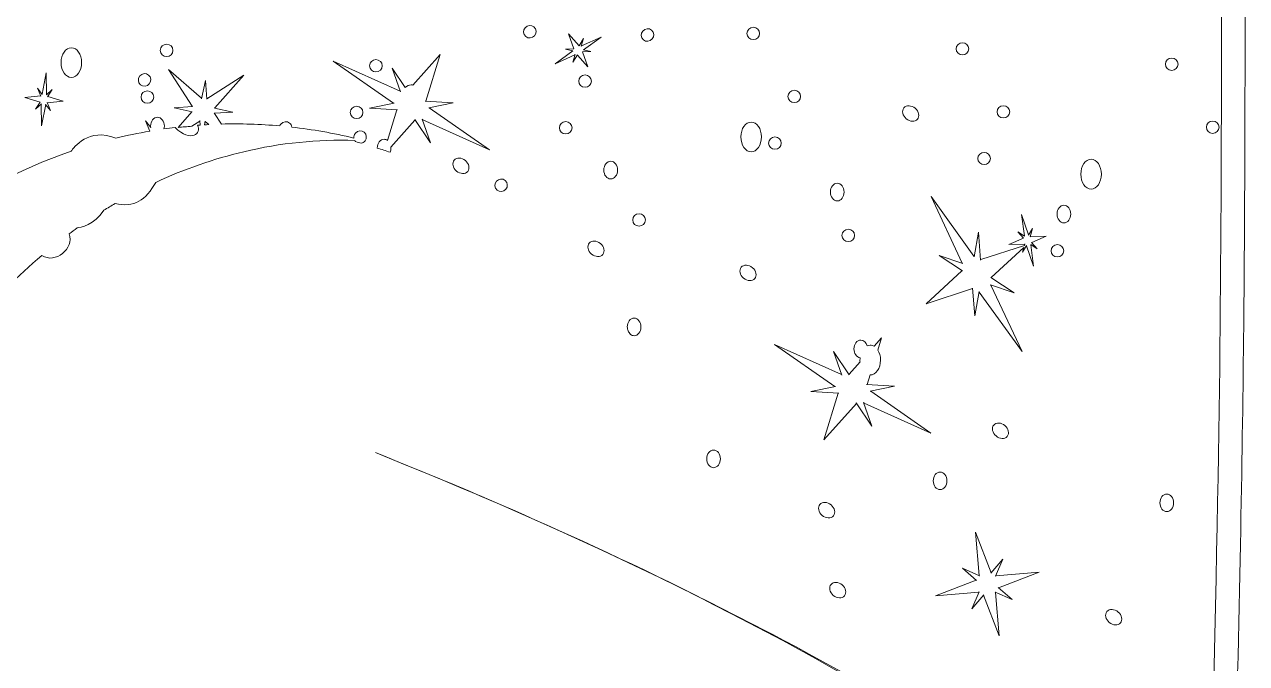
# Model space of a CAD drawing. Header units: millimetres. Extents: x 4 to 54.2, y 0 to 64.9.
# Drawn here: x 24.37 to 54.2, y 30.71 to 46.3 of the extents above; entities that cross this region are included whole.
import ezdxf

# ---------------------------------------------------------------- set-up
doc = ezdxf.new("R2010")
doc.units = ezdxf.units.MM

msp = doc.modelspace()

# ---------------------------------------------------------------- linework, layer by layer
at = {"color": 18, "linetype": 'Continuous', "lineweight": 9, "true_color": 0x000000}
for points in [[(37.762, 45.651), (37.578, 45.696), (37.784, 45.702), (37.781, 45.703), (37.655, 46.07), (37.91, 45.778), (37.91, 45.774), (38.018, 45.95), (37.965, 45.769), (37.968, 45.772), (38.452, 45.99), (38.022, 45.679), (38.017, 45.678), (38.201, 45.634), (37.994, 45.628), (37.998, 45.626), (38.124, 45.259), (37.869, 45.551), (37.869, 45.555), (37.761, 45.379), (37.814, 45.561), (37.811, 45.557), (37.327, 45.339), (37.757, 45.65), (37.762, 45.651)], [(24.772, 44.549), (24.69, 44.739), (24.808, 44.592), (24.807, 44.596), (24.907, 45.117), (24.915, 44.586), (24.912, 44.582), (25.055, 44.707), (24.941, 44.534), (24.944, 44.537), (25.317, 44.428), (24.931, 44.387), (24.928, 44.39), (25.01, 44.201), (24.891, 44.348), (24.893, 44.344), (24.793, 43.822), (24.785, 44.353), (24.788, 44.357), (24.645, 44.233), (24.759, 44.405), (24.756, 44.403), (24.383, 44.511), (24.769, 44.552), (24.772, 44.549)], [(48.769, 40.86), (47.972, 40.124), (47.959, 40.127), (48.527, 39.75), (47.95, 39.945), (47.963, 39.936), (48.721, 38.317), (47.679, 39.769), (47.677, 39.785), (47.566, 39.186), (47.514, 39.866), (47.51, 39.854), (46.383, 39.485), (47.255, 40.29), (47.267, 40.287), (46.699, 40.664), (47.276, 40.468), (47.263, 40.478), (46.505, 42.097), (47.547, 40.644), (47.55, 40.629), (47.661, 41.228), (47.712, 40.548), (47.716, 40.56), (48.782, 40.908), (48.791, 40.942), (48.789, 40.938), (48.401, 40.926), (48.755, 41.084), (48.759, 41.083), (48.622, 41.238), (48.781, 41.134), (48.778, 41.138), (48.712, 41.665), (48.883, 41.162), (48.882, 41.157), (48.979, 41.32), (48.924, 41.12), (48.927, 41.124), (49.314, 41.136), (48.96, 40.978), (48.956, 40.979), (49.093, 40.824), (48.935, 40.928), (48.938, 40.924), (49.003, 40.397), (48.832, 40.9), (48.833, 40.905), (48.736, 40.742), (48.769, 40.86)], [(47.613, 32.738), (47.266, 33.031), (47.681, 32.846), (47.674, 32.853), (47.584, 33.916), (47.966, 32.92), (47.963, 32.911), (48.256, 33.258), (48.071, 32.843), (48.079, 32.85), (49.142, 32.94), (48.146, 32.557), (48.136, 32.561), (48.483, 32.267), (48.068, 32.452), (48.075, 32.445), (48.165, 31.382), (47.783, 32.378), (47.786, 32.388), (47.493, 32.04), (47.678, 32.456), (47.67, 32.449), (46.607, 32.359), (47.603, 32.741), (47.613, 32.738)]]:
    msp.add_lwpolyline(points, close=True, dxfattribs=at)
for points, knots in [([(54.172, 47.928), (54.147, 39.231), (54.164, 37.19), (53.847, 24.97), (53.783, 22.513), (52.481, 19.761), (50.482, 17.011), (47.528, 12.945), (43.056, 8.868), (38.944, 5.735), (35.741, 3.293), (32.755, 1.424), (30.875, 0.571), (30.005, 0.176), (29.348, 0.003), (28.991, 0.05), (28.501, 0.114), (27.594, 0.441), (26.407, 1.008), (23.715, 2.295), (19.533, 4.821), (15.533, 8.164), (9.787, 12.966), (4.436, 19.456), (4.333, 26.362), (4.163, 37.85), (4.151, 44.644), (3.986, 53.78), (3.979, 54.192), (4.154, 54.686), (4.515, 55.226), (5.009, 55.967), (5.855, 56.817), (6.993, 57.696), (11.337, 61.049), (19.966, 64.874), (29.029, 64.832), (37.429, 64.794), (46.36, 61.01), (50.958, 57.684), (52.161, 56.813), (53.071, 55.971), (53.607, 55.235), (54, 54.694), (54.196, 54.199), (54.194, 53.784), (54.184, 51.606), (54.177, 49.762), (54.173, 48.146), (54.201, 48.075), (54.2, 47.997), (54.172, 47.928)], [0, 0, 0, 0, 1, 1, 1, 2, 2, 2, 3, 3, 3, 4, 4, 4, 5, 5, 5, 6, 6, 6, 7, 7, 7, 8, 8, 8, 9, 9, 9, 10, 10, 10, 11, 11, 11, 12, 12, 12, 13, 13, 13, 14, 14, 14, 15, 15, 15, 16, 16, 16, 17, 17, 17, 17]), ([(53.375, 29.099), (53.585, 37.82), (53.575, 40.326), (53.597, 47.961), (52.67, 49.071), (44.08, 58.85), (29.09, 58.846), (13.964, 58.842), (5.441, 48.495), (4.658, 47.503), (4.715, 43.135), (4.751, 38.942), (4.809, 33.94), (4.812, 33.941), (4.815, 33.941), (4.819, 33.941), (4.911, 33.941), (4.986, 33.845), (4.986, 33.726), (4.986, 33.608), (4.911, 33.512), (4.819, 33.512), (4.819, 33.512), (4.814, 33.512), (4.814, 33.512), (4.825, 32.589), (4.837, 31.639), (4.849, 30.655), (4.892, 30.767), (4.975, 30.843), (5.069, 30.843), (5.208, 30.843), (5.32, 30.68), (5.32, 30.48), (5.32, 30.28), (5.208, 30.117), (5.069, 30.117), (4.978, 30.117), (4.898, 30.188), (4.854, 30.293), (4.871, 29.045), (4.889, 27.741), (4.909, 26.37), (5.009, 19.619), (10.284, 13.3), (15.902, 8.605), (16.27, 8.298), (16.639, 7.997), (17.009, 7.704), (16.986, 7.759), (16.973, 7.823), (16.973, 7.892), (16.973, 8.092), (17.085, 8.255), (17.224, 8.255), (17.362, 8.255), (17.475, 8.092), (17.475, 7.892), (17.475, 7.695), (17.366, 7.535), (17.231, 7.529), (20.762, 4.757), (24.29, 2.658), (26.656, 1.527), (27.764, 0.997), (28.608, 0.681), (29.066, 0.621), (29.365, 0.581), (29.906, 0.763), (30.637, 1.095), (32.265, 1.834), (34.73, 3.346), (37.445, 5.333), (37.436, 5.352), (37.431, 5.373), (37.431, 5.395), (37.431, 5.478), (37.5, 5.545), (37.586, 5.545), (37.624, 5.545), (37.658, 5.532), (37.685, 5.51), (37.986, 5.732), (38.29, 5.96), (38.596, 6.192), (39.471, 6.86), (40.364, 7.57), (41.254, 8.314), (41.233, 8.34), (41.22, 8.373), (41.22, 8.408), (41.22, 8.491), (41.289, 8.558), (41.374, 8.558), (41.419, 8.558), (41.459, 8.54), (41.487, 8.51), (44.655, 11.18), (47.777, 14.267), (50.016, 17.349), (51.936, 19.991), (53.21, 22.625), (53.271, 24.985), (53.31, 26.494), (53.345, 27.847), (53.374, 29.078), (53.374, 29.078), (52.448, 28.722), (52.448, 28.722), (52.448, 28.722), (52.439, 28.725), (52.439, 28.725), (52.439, 28.725), (52.786, 28.432), (52.786, 28.432), (52.786, 28.432), (52.371, 28.617), (52.371, 28.617), (52.371, 28.617), (52.378, 28.61), (52.378, 28.61), (52.378, 28.61), (52.468, 27.547), (52.468, 27.547), (52.468, 27.547), (52.085, 28.543), (52.085, 28.543), (52.085, 28.543), (52.089, 28.552), (52.089, 28.552), (52.089, 28.552), (51.795, 28.205), (51.795, 28.205), (51.795, 28.205), (51.98, 28.62), (51.98, 28.62), (51.98, 28.62), (51.973, 28.613), (51.973, 28.613), (51.973, 28.613), (50.91, 28.523), (50.91, 28.523), (50.91, 28.523), (51.906, 28.906), (51.906, 28.906), (51.906, 28.906), (51.916, 28.902), (51.916, 28.902), (51.916, 28.902), (51.568, 29.196), (51.568, 29.196), (51.568, 29.196), (51.984, 29.011), (51.984, 29.011), (51.984, 29.011), (51.977, 29.018), (51.977, 29.018), (51.977, 29.018), (51.887, 30.081), (51.887, 30.081), (51.887, 30.081), (52.269, 29.085), (52.269, 29.085), (52.269, 29.085), (52.266, 29.075), (52.266, 29.075), (52.266, 29.075), (52.559, 29.423), (52.559, 29.423), (52.559, 29.423), (52.374, 29.007), (52.374, 29.007), (52.374, 29.007), (52.381, 29.015), (52.381, 29.015), (52.381, 29.015), (53.375, 29.099), (53.375, 29.099)], [0, 0, 0, 0, 1, 1, 1, 2, 2, 2, 3, 3, 3, 4, 4, 4, 5, 5, 5, 6, 6, 6, 7, 7, 7, 8, 8, 8, 9, 9, 9, 10, 10, 10, 11, 11, 11, 12, 12, 12, 13, 13, 13, 14, 14, 14, 15, 15, 15, 16, 16, 16, 17, 17, 17, 18, 18, 18, 19, 19, 19, 20, 20, 20, 21, 21, 21, 22, 22, 22, 23, 23, 23, 24, 24, 24, 25, 25, 25, 26, 26, 26, 27, 27, 27, 28, 28, 28, 29, 29, 29, 30, 30, 30, 31, 31, 31, 32, 32, 32, 33, 33, 33, 34, 34, 34, 35, 35, 35, 36, 36, 36, 37, 37, 37, 38, 38, 38, 39, 39, 39, 40, 40, 40, 41, 41, 41, 42, 42, 42, 43, 43, 43, 44, 44, 44, 45, 45, 45, 46, 46, 46, 47, 47, 47, 48, 48, 48, 49, 49, 49, 50, 50, 50, 51, 51, 51, 52, 52, 52, 53, 53, 53, 54, 54, 54, 55, 55, 55, 56, 56, 56, 57, 57, 57, 58, 58, 58, 59, 59, 59, 59]), ([(36.594, 46.216), (36.649, 46.281), (36.744, 46.291), (36.808, 46.238), (36.871, 46.184), (36.878, 46.088), (36.823, 46.023), (36.768, 45.958), (36.672, 45.948), (36.609, 46.001), (36.546, 46.055), (36.539, 46.151), (36.594, 46.216)], [0, 0, 0, 0, 1, 1, 1, 2, 2, 2, 3, 3, 3, 4, 4, 4, 4]), ([(39.467, 46.136), (39.522, 46.201), (39.618, 46.211), (39.681, 46.158), (39.744, 46.104), (39.751, 46.008), (39.696, 45.943), (39.642, 45.878), (39.546, 45.868), (39.482, 45.921), (39.419, 45.975), (39.412, 46.071), (39.467, 46.136)], [0, 0, 0, 0, 1, 1, 1, 2, 2, 2, 3, 3, 3, 4, 4, 4, 4]), ([(42.163, 46.227), (42.248, 46.227), (42.317, 46.16), (42.317, 46.077), (42.317, 45.994), (42.248, 45.927), (42.163, 45.927), (42.078, 45.927), (42.008, 45.994), (42.008, 46.077), (42.008, 46.16), (42.078, 46.227), (42.163, 46.227)], [0, 0, 0, 0, 1, 1, 1, 2, 2, 2, 3, 3, 3, 4, 4, 4, 4]), ([(25.52, 45.729), (25.658, 45.729), (25.771, 45.567), (25.771, 45.367), (25.771, 45.166), (25.658, 45.004), (25.52, 45.004), (25.381, 45.004), (25.269, 45.166), (25.269, 45.367), (25.269, 45.567), (25.381, 45.729), (25.52, 45.729)], [0, 0, 0, 0, 1, 1, 1, 2, 2, 2, 3, 3, 3, 4, 4, 4, 4]), ([(27.846, 45.815), (27.931, 45.815), (28, 45.748), (28, 45.665), (28, 45.582), (27.931, 45.515), (27.846, 45.515), (27.76, 45.515), (27.691, 45.582), (27.691, 45.665), (27.691, 45.748), (27.76, 45.815), (27.846, 45.815)], [0, 0, 0, 0, 1, 1, 1, 2, 2, 2, 3, 3, 3, 4, 4, 4, 4]), ([(47.268, 45.852), (47.354, 45.852), (47.423, 45.785), (47.423, 45.702), (47.423, 45.619), (47.354, 45.552), (47.268, 45.552), (47.183, 45.552), (47.114, 45.619), (47.114, 45.702), (47.114, 45.785), (47.183, 45.852), (47.268, 45.852)], [0, 0, 0, 0, 1, 1, 1, 2, 2, 2, 3, 3, 3, 4, 4, 4, 4]), ([(32.985, 43.283), (32.986, 43.401), (33.061, 43.495), (33.152, 43.495), (33.182, 43.495), (33.211, 43.485), (33.235, 43.467), (33.235, 43.467), (33.466, 44.212), (33.466, 44.212), (33.466, 44.212), (33.478, 44.216), (33.478, 44.216), (33.478, 44.216), (32.798, 44.257), (32.798, 44.257), (32.798, 44.257), (33.395, 44.377), (33.395, 44.377), (33.395, 44.377), (33.379, 44.379), (33.379, 44.379), (33.379, 44.379), (31.912, 45.4), (31.912, 45.4), (31.912, 45.4), (33.541, 44.666), (33.541, 44.666), (33.541, 44.666), (33.551, 44.653), (33.551, 44.653), (33.551, 44.653), (33.347, 45.227), (33.347, 45.227), (33.347, 45.227), (33.67, 44.755), (33.67, 44.755), (33.711, 44.798), (33.761, 44.822), (33.815, 44.822), (33.829, 44.822), (33.842, 44.821), (33.855, 44.818), (33.855, 44.818), (34.52, 45.561), (34.52, 45.561), (34.52, 45.561), (34.169, 44.428), (34.169, 44.428), (34.169, 44.428), (34.157, 44.424), (34.157, 44.424), (34.157, 44.424), (34.838, 44.383), (34.838, 44.383), (34.838, 44.383), (34.241, 44.263), (34.241, 44.263), (34.241, 44.263), (34.256, 44.261), (34.256, 44.261), (34.256, 44.261), (35.724, 43.24), (35.724, 43.24), (35.724, 43.24), (34.094, 43.974), (34.094, 43.974), (34.094, 43.974), (34.084, 43.987), (34.084, 43.987), (34.084, 43.987), (34.288, 43.413), (34.288, 43.413), (34.288, 43.413), (33.903, 43.975), (33.903, 43.975), (33.903, 43.975), (33.906, 43.963), (33.906, 43.963), (33.906, 43.963), (33.318, 43.307), (33.318, 43.307), (33.319, 43.298), (33.319, 43.29), (33.319, 43.281), (33.319, 43.244), (33.312, 43.209), (33.299, 43.178), (33.195, 43.215), (33.09, 43.25), (32.985, 43.283)], [0, 0, 0, 0, 1, 1, 1, 2, 2, 2, 3, 3, 3, 4, 4, 4, 5, 5, 5, 6, 6, 6, 7, 7, 7, 8, 8, 8, 9, 9, 9, 10, 10, 10, 11, 11, 11, 12, 12, 12, 13, 13, 13, 14, 14, 14, 15, 15, 15, 16, 16, 16, 17, 17, 17, 18, 18, 18, 19, 19, 19, 20, 20, 20, 21, 21, 21, 22, 22, 22, 23, 23, 23, 24, 24, 24, 25, 25, 25, 26, 26, 26, 27, 27, 27, 28, 28, 28, 29, 29, 29, 30, 30, 30, 30]), ([(32.951, 45.44), (33.037, 45.44), (33.106, 45.373), (33.106, 45.29), (33.106, 45.207), (33.037, 45.14), (32.951, 45.14), (32.866, 45.14), (32.797, 45.207), (32.797, 45.29), (32.797, 45.373), (32.866, 45.44), (32.951, 45.44)], [0, 0, 0, 0, 1, 1, 1, 2, 2, 2, 3, 3, 3, 4, 4, 4, 4]), ([(52.374, 45.477), (52.459, 45.477), (52.529, 45.41), (52.529, 45.327), (52.529, 45.244), (52.459, 45.177), (52.374, 45.177), (52.289, 45.177), (52.22, 45.244), (52.22, 45.327), (52.22, 45.41), (52.289, 45.477), (52.374, 45.477)], [0, 0, 0, 0, 1, 1, 1, 2, 2, 2, 3, 3, 3, 4, 4, 4, 4]), ([(17.221, 31.419), (14.736, 32.622), (12.49, 33.864), (10.65, 35.092), (6.186, 38.068), (6.12, 39.771), (6.196, 40.418), (6.325, 41.512), (7.577, 41.728), (7.828, 41.79), (7.971, 41.825), (9.614, 41.738), (9.876, 41.621), (8.768, 41.493), (7.547, 41.481), (7.168, 40.481), (6.518, 38.771), (10.628, 35.505), (17.226, 32.12), (17.229, 32.213), (17.234, 32.307), (17.24, 32.4), (17.161, 32.525), (17.212, 32.648), (17.262, 32.706), (17.472, 35.152), (18.436, 36.985), (18.614, 37.324), (18.53, 37.62), (18.726, 38.105), (19.171, 38.275), (20.679, 40.598), (22.932, 42.321), (25.513, 43.205), (25.571, 43.283), (25.95, 43.798), (26.602, 43.522), (26.875, 43.589), (27.152, 43.646), (27.431, 43.694), (27.431, 43.694), (27.329, 43.947), (27.329, 43.947), (27.329, 43.947), (27.456, 43.784), (27.456, 43.784), (27.455, 43.795), (27.454, 43.806), (27.454, 43.817), (27.454, 43.936), (27.529, 44.032), (27.622, 44.032), (27.714, 44.032), (27.789, 43.936), (27.789, 43.817), (27.789, 43.793), (27.786, 43.77), (27.78, 43.749), (27.87, 43.762), (27.961, 43.774), (28.051, 43.784), (28.438, 43.4), (28.717, 43.648), (28.599, 43.837), (28.599, 43.837), (28.667, 43.842), (28.667, 43.842), (28.667, 43.842), (28.659, 43.95), (28.659, 43.95), (28.659, 43.95), (28.656, 43.941), (28.656, 43.941), (28.656, 43.941), (28.458, 43.813), (28.458, 43.813), (28.346, 43.805), (28.236, 43.795), (28.125, 43.784), (28.125, 43.784), (28.46, 44.168), (28.46, 44.168), (28.46, 44.168), (28.47, 44.169), (28.47, 44.169), (28.47, 44.169), (28.026, 44.266), (28.026, 44.266), (28.026, 44.266), (28.48, 44.297), (28.48, 44.297), (28.48, 44.297), (28.47, 44.3), (28.47, 44.3), (28.47, 44.3), (27.894, 45.198), (27.894, 45.198), (27.894, 45.198), (28.697, 44.496), (28.697, 44.496), (28.697, 44.496), (28.699, 44.486), (28.699, 44.486), (28.699, 44.486), (28.796, 44.93), (28.796, 44.93), (28.796, 44.93), (28.826, 44.476), (28.826, 44.476), (28.826, 44.476), (28.829, 44.486), (28.829, 44.486), (28.829, 44.486), (29.727, 45.062), (29.727, 45.062), (29.727, 45.062), (29.025, 44.259), (29.025, 44.259), (29.025, 44.259), (29.015, 44.257), (29.015, 44.257), (29.015, 44.257), (29.46, 44.16), (29.46, 44.16), (29.46, 44.16), (29.006, 44.13), (29.006, 44.13), (29.006, 44.13), (29.016, 44.127), (29.016, 44.127), (29.016, 44.127), (29.182, 43.867), (29.182, 43.867), (29.654, 43.88), (30.129, 43.865), (30.606, 43.823), (30.612, 43.839), (30.621, 43.854), (30.633, 43.868), (30.687, 43.933), (30.783, 43.943), (30.847, 43.89), (30.877, 43.864), (30.894, 43.83), (30.898, 43.793), (31.403, 43.736), (31.91, 43.647), (32.416, 43.525), (32.411, 43.566), (32.423, 43.609), (32.452, 43.644), (32.507, 43.709), (32.603, 43.719), (32.667, 43.666), (32.728, 43.614), (32.736, 43.522), (32.687, 43.457), (32.687, 43.457), (32.697, 43.454), (32.697, 43.454), (32.697, 43.454), (32.685, 43.455), (32.685, 43.455), (32.685, 43.455), (32.682, 43.451), (32.682, 43.451), (32.659, 43.424), (32.63, 43.407), (32.599, 43.399), (32.552, 43.412), (32.505, 43.425), (32.458, 43.438), (32.45, 43.447), (32.442, 43.456), (32.436, 43.467), (31.53, 43.499), (30.621, 43.404), (29.73, 43.193), (28.996, 43.02), (28.275, 42.768), (27.578, 42.445), (27.345, 42.009), (27.048, 41.827), (26.585, 41.927), (26.494, 41.873), (26.403, 41.819), (26.312, 41.763), (26.094, 41.407), (25.724, 41.344), (25.665, 41.334), (25.598, 41.286), (25.53, 41.237), (25.463, 41.188), (25.604, 40.833), (25.12, 40.445), (24.799, 40.663), (24.214, 40.168), (23.667, 39.615), (23.169, 39.011), (23.136, 39.106), (23.051, 39.011), (22.986, 38.927), (22.908, 38.826), (22.967, 38.432), (22.697, 38.404), (22.502, 38.137), (22.315, 37.86), (22.139, 37.576), (22.409, 37.294), (22.244, 36.626), (21.561, 36.544), (21.228, 35.883), (20.947, 35.184), (20.724, 34.453), (20.99, 33.868), (20.624, 33.979), (20.593, 33.993), (20.424, 33.358), (20.306, 32.722), (20.234, 32.09), (20.073, 31.737), (19.98, 31.268), (19.956, 30.781), (22.319, 29.669), (24.918, 28.566), (27.672, 27.52), (39.937, 22.863), (50.663, 21.109), (51.611, 23.605), (52.512, 25.975), (44.274, 31.331), (32.941, 35.852), (35.075, 35.002), (38.303, 33.643), (41.716, 31.889), (42.107, 31.687), (50.045, 27.765), (51.544, 24.826), (52.315, 23.313), (51.361, 21.961), (46.152, 22.428), (39.499, 23.024), (28.733, 26.262), (19.964, 30.149), (19.998, 29.685), (20.097, 29.241), (20.26, 28.905), (20.354, 28.189), (20.506, 27.49), (20.712, 26.816), (20.779, 26.878), (21.359, 25.529), (21.252, 25.368), (21.522, 24.762), (21.837, 24.184), (22.194, 23.64), (22.32, 23.636), (22.584, 23.312), (22.602, 23.058), (22.899, 22.661), (23.22, 22.286), (23.562, 21.936), (23.313, 21.81), (23.786, 21.36), (23.961, 21.548), (24.052, 21.465), (24.143, 21.384), (24.236, 21.304), (24.313, 21.287), (24.402, 21.213), (24.477, 21.103), (25.051, 20.639), (25.672, 20.239), (26.333, 19.914), (25.72, 20.077), (25.13, 20.283), (24.566, 20.528), (24.435, 20.401), (24.249, 20.655), (24.231, 20.68), (23.052, 21.234), (21.992, 21.963), (21.074, 22.824), (21.24, 23.186), (21.069, 23.368), (20.786, 23.103), (20.648, 23.241), (20.515, 23.381), (20.385, 23.525), (20.194, 23.639), (20.124, 23.805), (20.111, 23.837), (19.887, 24.101), (19.674, 24.375), (19.474, 24.656), (19.197, 24.759), (19.135, 25.12), (19.126, 25.172), (18.604, 25.991), (18.18, 26.871), (17.865, 27.792), (17.796, 27.994), (17.847, 27.814), (17.705, 28.295), (17.673, 28.404), (17.643, 28.514), (17.614, 28.623), (17.614, 28.623), (16.968, 29.446), (16.968, 29.446), (16.968, 29.446), (16.968, 29.457), (16.968, 29.457), (16.968, 29.457), (16.79, 29.038), (16.79, 29.038), (16.79, 29.038), (16.844, 29.49), (16.844, 29.49), (16.844, 29.49), (16.839, 29.481), (16.839, 29.481), (16.839, 29.481), (15.85, 29.081), (15.85, 29.081), (15.85, 29.081), (16.689, 29.74), (16.689, 29.74), (16.689, 29.74), (16.699, 29.74), (16.699, 29.74), (16.699, 29.74), (16.281, 29.918), (16.281, 29.918), (16.281, 29.918), (16.732, 29.863), (16.732, 29.863), (16.732, 29.863), (16.723, 29.868), (16.723, 29.868), (16.723, 29.868), (16.324, 30.858), (16.324, 30.858), (16.324, 30.858), (16.983, 30.019), (16.983, 30.019), (16.983, 30.019), (16.983, 30.008), (16.983, 30.008), (16.983, 30.008), (17.16, 30.427), (17.16, 30.427), (17.16, 30.427), (17.106, 29.976), (17.106, 29.976), (17.106, 29.976), (17.111, 29.984), (17.111, 29.984), (17.111, 29.984), (17.327, 30.072), (17.327, 30.072), (17.266, 30.516), (17.231, 30.966), (17.221, 31.419)], [0, 0, 0, 0, 1, 1, 1, 2, 2, 2, 3, 3, 3, 4, 4, 4, 5, 5, 5, 6, 6, 6, 7, 7, 7, 8, 8, 8, 9, 9, 9, 10, 10, 10, 11, 11, 11, 12, 12, 12, 13, 13, 13, 14, 14, 14, 15, 15, 15, 16, 16, 16, 17, 17, 17, 18, 18, 18, 19, 19, 19, 20, 20, 20, 21, 21, 21, 22, 22, 22, 23, 23, 23, 24, 24, 24, 25, 25, 25, 26, 26, 26, 27, 27, 27, 28, 28, 28, 29, 29, 29, 30, 30, 30, 31, 31, 31, 32, 32, 32, 33, 33, 33, 34, 34, 34, 35, 35, 35, 36, 36, 36, 37, 37, 37, 38, 38, 38, 39, 39, 39, 40, 40, 40, 41, 41, 41, 42, 42, 42, 43, 43, 43, 44, 44, 44, 45, 45, 45, 46, 46, 46, 47, 47, 47, 48, 48, 48, 49, 49, 49, 50, 50, 50, 51, 51, 51, 52, 52, 52, 53, 53, 53, 54, 54, 54, 55, 55, 55, 56, 56, 56, 57, 57, 57, 58, 58, 58, 59, 59, 59, 60, 60, 60, 61, 61, 61, 62, 62, 62, 63, 63, 63, 64, 64, 64, 65, 65, 65, 66, 66, 66, 67, 67, 67, 68, 68, 68, 69, 69, 69, 70, 70, 70, 71, 71, 71, 72, 72, 72, 73, 73, 73, 74, 74, 74, 75, 75, 75, 76, 76, 76, 77, 77, 77, 78, 78, 78, 79, 79, 79, 80, 80, 80, 81, 81, 81, 82, 82, 82, 83, 83, 83, 84, 84, 84, 85, 85, 85, 86, 86, 86, 87, 87, 87, 88, 88, 88, 89, 89, 89, 90, 90, 90, 91, 91, 91, 92, 92, 92, 93, 93, 93, 94, 94, 94, 95, 95, 95, 96, 96, 96, 97, 97, 97, 98, 98, 98, 99, 99, 99, 100, 100, 100, 101, 101, 101, 102, 102, 102, 103, 103, 103, 104, 104, 104, 105, 105, 105, 106, 106, 106, 107, 107, 107, 108, 108, 108, 109, 109, 109, 110, 110, 110, 111, 111, 111, 112, 112, 112, 113, 113, 113, 114, 114, 114, 115, 115, 115, 116, 116, 116, 117, 117, 117, 118, 118, 118, 119, 119, 119, 120, 120, 120, 121, 121, 121, 121]), ([(27.192, 45.041), (27.247, 45.107), (27.343, 45.116), (27.406, 45.063), (27.47, 45.01), (27.476, 44.914), (27.422, 44.848), (27.367, 44.783), (27.271, 44.773), (27.207, 44.827), (27.144, 44.88), (27.137, 44.976), (27.192, 45.041)], [0, 0, 0, 0, 1, 1, 1, 2, 2, 2, 3, 3, 3, 4, 4, 4, 4]), ([(38.057, 45.065), (38.142, 45.065), (38.212, 44.998), (38.212, 44.915), (38.212, 44.832), (38.142, 44.765), (38.057, 44.765), (37.972, 44.765), (37.903, 44.832), (37.903, 44.915), (37.903, 44.998), (37.972, 45.065), (38.057, 45.065)], [0, 0, 0, 0, 1, 1, 1, 2, 2, 2, 3, 3, 3, 4, 4, 4, 4]), ([(27.374, 44.677), (27.459, 44.677), (27.529, 44.61), (27.529, 44.527), (27.529, 44.444), (27.459, 44.377), (27.374, 44.377), (27.289, 44.377), (27.22, 44.444), (27.22, 44.527), (27.22, 44.61), (27.289, 44.677), (27.374, 44.677)], [0, 0, 0, 0, 1, 1, 1, 2, 2, 2, 3, 3, 3, 4, 4, 4, 4]), ([(43.163, 44.69), (43.248, 44.69), (43.317, 44.623), (43.317, 44.54), (43.317, 44.457), (43.248, 44.39), (43.163, 44.39), (43.078, 44.39), (43.008, 44.457), (43.008, 44.54), (43.008, 44.623), (43.078, 44.69), (43.163, 44.69)], [0, 0, 0, 0, 1, 1, 1, 2, 2, 2, 3, 3, 3, 4, 4, 4, 4]), ([(32.48, 44.302), (32.565, 44.302), (32.634, 44.235), (32.634, 44.152), (32.634, 44.069), (32.565, 44.002), (32.48, 44.002), (32.395, 44.002), (32.325, 44.069), (32.325, 44.152), (32.325, 44.235), (32.395, 44.302), (32.48, 44.302)], [0, 0, 0, 0, 1, 1, 1, 2, 2, 2, 3, 3, 3, 4, 4, 4, 4]), ([(45.84, 44.261), (45.9, 44.331), (46.022, 44.327), (46.112, 44.251), (46.203, 44.174), (46.228, 44.055), (46.169, 43.985), (46.109, 43.914), (45.988, 43.918), (45.897, 43.995), (45.806, 44.071), (45.781, 44.19), (45.84, 44.261)], [0, 0, 0, 0, 1, 1, 1, 2, 2, 2, 3, 3, 3, 4, 4, 4, 4]), ([(48.268, 44.315), (48.354, 44.315), (48.423, 44.248), (48.423, 44.165), (48.423, 44.082), (48.354, 44.015), (48.268, 44.015), (48.183, 44.015), (48.114, 44.082), (48.114, 44.165), (48.114, 44.248), (48.183, 44.315), (48.268, 44.315)], [0, 0, 0, 0, 1, 1, 1, 2, 2, 2, 3, 3, 3, 4, 4, 4, 4]), ([(28.767, 43.849), (28.803, 43.851), (28.839, 43.853), (28.875, 43.855), (28.875, 43.855), (28.788, 43.931), (28.788, 43.931), (28.788, 43.931), (28.787, 43.941), (28.787, 43.941), (28.787, 43.941), (28.767, 43.849), (28.767, 43.849)], [0, 0, 0, 0, 1, 1, 1, 2, 2, 2, 3, 3, 3, 4, 4, 4, 4]), ([(37.586, 43.927), (37.671, 43.927), (37.74, 43.86), (37.74, 43.777), (37.74, 43.694), (37.671, 43.627), (37.586, 43.627), (37.5, 43.627), (37.431, 43.694), (37.431, 43.777), (37.431, 43.86), (37.5, 43.927), (37.586, 43.927)], [0, 0, 0, 0, 1, 1, 1, 2, 2, 2, 3, 3, 3, 4, 4, 4, 4]), ([(42.111, 43.915), (42.25, 43.915), (42.362, 43.753), (42.362, 43.552), (42.362, 43.352), (42.25, 43.189), (42.111, 43.189), (41.973, 43.189), (41.86, 43.352), (41.86, 43.552), (41.86, 43.753), (41.973, 43.915), (42.111, 43.915)], [0, 0, 0, 0, 1, 1, 1, 2, 2, 2, 3, 3, 3, 4, 4, 4, 4]), ([(53.374, 43.94), (53.459, 43.94), (53.529, 43.873), (53.529, 43.79), (53.529, 43.707), (53.459, 43.64), (53.374, 43.64), (53.289, 43.64), (53.22, 43.707), (53.22, 43.79), (53.22, 43.873), (53.289, 43.94), (53.374, 43.94)], [0, 0, 0, 0, 1, 1, 1, 2, 2, 2, 3, 3, 3, 4, 4, 4, 4]), ([(42.691, 43.552), (42.777, 43.552), (42.846, 43.485), (42.846, 43.402), (42.846, 43.319), (42.777, 43.252), (42.691, 43.252), (42.606, 43.252), (42.537, 43.319), (42.537, 43.402), (42.537, 43.485), (42.606, 43.552), (42.691, 43.552)], [0, 0, 0, 0, 1, 1, 1, 2, 2, 2, 3, 3, 3, 4, 4, 4, 4]), ([(34.864, 42.988), (34.923, 43.059), (35.045, 43.054), (35.136, 42.978), (35.226, 42.902), (35.252, 42.782), (35.192, 42.712), (35.133, 42.641), (35.011, 42.646), (34.92, 42.722), (34.83, 42.798), (34.804, 42.917), (34.864, 42.988)], [0, 0, 0, 0, 1, 1, 1, 2, 2, 2, 3, 3, 3, 4, 4, 4, 4]), ([(38.683, 42.959), (38.775, 42.959), (38.85, 42.863), (38.85, 42.744), (38.85, 42.626), (38.775, 42.53), (38.683, 42.53), (38.59, 42.53), (38.515, 42.626), (38.515, 42.744), (38.515, 42.863), (38.59, 42.959), (38.683, 42.959)], [0, 0, 0, 0, 1, 1, 1, 2, 2, 2, 3, 3, 3, 4, 4, 4, 4]), ([(47.797, 43.177), (47.882, 43.177), (47.951, 43.11), (47.951, 43.027), (47.951, 42.944), (47.882, 42.877), (47.797, 42.877), (47.712, 42.877), (47.643, 42.944), (47.643, 43.027), (47.643, 43.11), (47.712, 43.177), (47.797, 43.177)], [0, 0, 0, 0, 1, 1, 1, 2, 2, 2, 3, 3, 3, 4, 4, 4, 4]), ([(50.407, 43.008), (50.545, 43.008), (50.658, 42.845), (50.658, 42.645), (50.658, 42.445), (50.545, 42.282), (50.407, 42.282), (50.268, 42.282), (50.156, 42.445), (50.156, 42.645), (50.156, 42.845), (50.268, 43.008), (50.407, 43.008)], [0, 0, 0, 0, 1, 1, 1, 2, 2, 2, 3, 3, 3, 4, 4, 4, 4]), ([(35.893, 42.471), (35.948, 42.536), (36.044, 42.546), (36.107, 42.492), (36.171, 42.439), (36.177, 42.343), (36.123, 42.277), (36.068, 42.212), (35.972, 42.203), (35.908, 42.256), (35.845, 42.309), (35.838, 42.405), (35.893, 42.471)], [0, 0, 0, 0, 1, 1, 1, 2, 2, 2, 3, 3, 3, 4, 4, 4, 4]), ([(44.213, 42.423), (44.306, 42.423), (44.38, 42.327), (44.38, 42.208), (44.38, 42.09), (44.306, 41.994), (44.213, 41.994), (44.121, 41.994), (44.046, 42.09), (44.046, 42.208), (44.046, 42.327), (44.121, 42.423), (44.213, 42.423)], [0, 0, 0, 0, 1, 1, 1, 2, 2, 2, 3, 3, 3, 4, 4, 4, 4]), ([(49.744, 41.886), (49.836, 41.886), (49.911, 41.79), (49.911, 41.672), (49.911, 41.553), (49.836, 41.457), (49.744, 41.457), (49.651, 41.457), (49.576, 41.553), (49.576, 41.672), (49.576, 41.79), (49.651, 41.886), (49.744, 41.886)], [0, 0, 0, 0, 1, 1, 1, 2, 2, 2, 3, 3, 3, 4, 4, 4, 4]), ([(39.374, 41.677), (39.459, 41.677), (39.529, 41.61), (39.529, 41.527), (39.529, 41.444), (39.459, 41.377), (39.374, 41.377), (39.289, 41.377), (39.22, 41.444), (39.22, 41.527), (39.22, 41.61), (39.289, 41.677), (39.374, 41.677)], [0, 0, 0, 0, 1, 1, 1, 2, 2, 2, 3, 3, 3, 4, 4, 4, 4]), ([(44.48, 41.302), (44.565, 41.302), (44.634, 41.235), (44.634, 41.152), (44.634, 41.069), (44.565, 41.002), (44.48, 41.002), (44.395, 41.002), (44.325, 41.069), (44.325, 41.152), (44.325, 41.235), (44.395, 41.302), (44.48, 41.302)], [0, 0, 0, 0, 1, 1, 1, 2, 2, 2, 3, 3, 3, 4, 4, 4, 4]), ([(38.16, 40.963), (38.219, 41.034), (38.341, 41.029), (38.432, 40.953), (38.522, 40.877), (38.548, 40.757), (38.488, 40.687), (38.429, 40.616), (38.307, 40.621), (38.216, 40.697), (38.126, 40.773), (38.1, 40.892), (38.16, 40.963)], [0, 0, 0, 0, 1, 1, 1, 2, 2, 2, 3, 3, 3, 4, 4, 4, 4]), ([(49.586, 40.927), (49.671, 40.927), (49.74, 40.86), (49.74, 40.777), (49.74, 40.694), (49.671, 40.627), (49.586, 40.627), (49.5, 40.627), (49.431, 40.694), (49.431, 40.777), (49.431, 40.86), (49.5, 40.927), (49.586, 40.927)], [0, 0, 0, 0, 1, 1, 1, 2, 2, 2, 3, 3, 3, 4, 4, 4, 4]), ([(41.87, 40.374), (41.929, 40.445), (42.051, 40.44), (42.142, 40.364), (42.232, 40.288), (42.257, 40.168), (42.198, 40.098), (42.139, 40.027), (42.017, 40.032), (41.926, 40.108), (41.836, 40.184), (41.81, 40.303), (41.87, 40.374)], [0, 0, 0, 0, 1, 1, 1, 2, 2, 2, 3, 3, 3, 4, 4, 4, 4]), ([(39.106, 38.822), (39.094, 38.851), (39.088, 38.884), (39.088, 38.919), (39.088, 39.037), (39.163, 39.133), (39.255, 39.133), (39.347, 39.133), (39.422, 39.037), (39.422, 38.919), (39.422, 38.8), (39.347, 38.704), (39.255, 38.704), (39.222, 38.704), (39.192, 38.716), (39.166, 38.737), (39.146, 38.765), (39.126, 38.794), (39.106, 38.822)], [0, 0, 0, 0, 1, 1, 1, 2, 2, 2, 3, 3, 3, 4, 4, 4, 5, 5, 5, 6, 6, 6, 6]), ([(45.013, 37.747), (45.013, 37.747), (44.941, 37.517), (44.941, 37.517), (44.941, 37.517), (44.929, 37.513), (44.929, 37.513), (44.929, 37.513), (45.61, 37.472), (45.61, 37.472), (45.61, 37.472), (45.013, 37.352), (45.013, 37.352), (45.013, 37.352), (45.028, 37.35), (45.028, 37.35), (45.028, 37.35), (46.496, 36.329), (46.496, 36.329), (46.496, 36.329), (44.866, 37.063), (44.866, 37.063), (44.866, 37.063), (44.856, 37.076), (44.856, 37.076), (44.856, 37.076), (45.06, 36.502), (45.06, 36.502), (45.06, 36.502), (44.675, 37.065), (44.675, 37.065), (44.675, 37.065), (44.678, 37.052), (44.678, 37.052), (44.678, 37.052), (43.887, 36.168), (43.887, 36.168), (43.887, 36.168), (44.238, 37.301), (44.238, 37.301), (44.238, 37.301), (44.25, 37.305), (44.25, 37.305), (44.25, 37.305), (43.57, 37.346), (43.57, 37.346), (43.57, 37.346), (44.167, 37.466), (44.167, 37.466), (44.167, 37.466), (44.151, 37.468), (44.151, 37.468), (44.151, 37.468), (42.684, 38.489), (42.684, 38.489), (42.684, 38.489), (44.313, 37.755), (44.313, 37.755), (44.313, 37.755), (44.323, 37.742), (44.323, 37.742), (44.323, 37.742), (44.119, 38.316), (44.119, 38.316), (44.119, 38.316), (44.505, 37.754), (44.505, 37.754), (44.505, 37.754), (44.502, 37.766), (44.502, 37.766), (44.502, 37.766), (44.768, 38.064), (44.768, 38.064), (44.767, 38.079), (44.766, 38.094), (44.766, 38.109), (44.766, 38.13), (44.768, 38.149), (44.77, 38.169), (44.685, 38.179), (44.618, 38.271), (44.618, 38.382), (44.618, 38.501), (44.693, 38.597), (44.786, 38.597), (44.858, 38.597), (44.919, 38.538), (44.943, 38.456), (44.966, 38.467), (44.991, 38.472), (45.017, 38.472), (45.05, 38.472), (45.082, 38.463), (45.111, 38.446), (45.111, 38.446), (45.293, 38.65), (45.293, 38.65), (45.293, 38.65), (45.201, 38.356), (45.201, 38.356), (45.243, 38.291), (45.268, 38.204), (45.268, 38.109), (45.268, 37.909), (45.156, 37.747), (45.017, 37.747), (45.017, 37.747), (45.013, 37.747), (45.013, 37.747)], [0, 0, 0, 0, 1, 1, 1, 2, 2, 2, 3, 3, 3, 4, 4, 4, 5, 5, 5, 6, 6, 6, 7, 7, 7, 8, 8, 8, 9, 9, 9, 10, 10, 10, 11, 11, 11, 12, 12, 12, 13, 13, 13, 14, 14, 14, 15, 15, 15, 16, 16, 16, 17, 17, 17, 18, 18, 18, 19, 19, 19, 20, 20, 20, 21, 21, 21, 22, 22, 22, 23, 23, 23, 24, 24, 24, 25, 25, 25, 26, 26, 26, 27, 27, 27, 28, 28, 28, 29, 29, 29, 30, 30, 30, 31, 31, 31, 32, 32, 32, 33, 33, 33, 34, 34, 34, 35, 35, 35, 36, 36, 36, 36]), ([(48.031, 36.525), (48.09, 36.595), (48.212, 36.591), (48.302, 36.515), (48.393, 36.438), (48.418, 36.319), (48.359, 36.248), (48.299, 36.178), (48.178, 36.182), (48.087, 36.259), (47.996, 36.335), (47.971, 36.454), (48.031, 36.525)], [0, 0, 0, 0, 1, 1, 1, 2, 2, 2, 3, 3, 3, 4, 4, 4, 4]), ([(41.193, 35.915), (41.285, 35.915), (41.36, 35.819), (41.36, 35.701), (41.36, 35.582), (41.285, 35.486), (41.193, 35.486), (41.1, 35.486), (41.025, 35.582), (41.025, 35.701), (41.025, 35.819), (41.1, 35.915), (41.193, 35.915)], [0, 0, 0, 0, 1, 1, 1, 2, 2, 2, 3, 3, 3, 4, 4, 4, 4]), ([(46.723, 35.379), (46.815, 35.379), (46.89, 35.283), (46.89, 35.164), (46.89, 35.046), (46.815, 34.95), (46.723, 34.95), (46.631, 34.95), (46.556, 35.046), (46.556, 35.164), (46.556, 35.283), (46.631, 35.379), (46.723, 35.379)], [0, 0, 0, 0, 1, 1, 1, 2, 2, 2, 3, 3, 3, 4, 4, 4, 4]), ([(43.789, 34.59), (43.848, 34.66), (43.97, 34.656), (44.061, 34.579), (44.151, 34.503), (44.177, 34.384), (44.117, 34.313), (44.058, 34.243), (43.936, 34.247), (43.845, 34.323), (43.755, 34.4), (43.73, 34.519), (43.789, 34.59)], [0, 0, 0, 0, 1, 1, 1, 2, 2, 2, 3, 3, 3, 4, 4, 4, 4]), ([(52.254, 34.842), (52.346, 34.842), (52.421, 34.746), (52.421, 34.628), (52.421, 34.509), (52.346, 34.413), (52.254, 34.413), (52.161, 34.413), (52.086, 34.509), (52.086, 34.628), (52.086, 34.746), (52.161, 34.842), (52.254, 34.842)], [0, 0, 0, 0, 1, 1, 1, 2, 2, 2, 3, 3, 3, 4, 4, 4, 4]), ([(44.06, 32.638), (44.119, 32.709), (44.241, 32.704), (44.332, 32.628), (44.422, 32.552), (44.448, 32.432), (44.388, 32.362), (44.329, 32.291), (44.207, 32.296), (44.116, 32.372), (44.026, 32.448), (44, 32.567), (44.06, 32.638)], [0, 0, 0, 0, 1, 1, 1, 2, 2, 2, 3, 3, 3, 4, 4, 4, 4]), ([(50.795, 31.976), (50.854, 32.046), (50.976, 32.042), (51.067, 31.965), (51.157, 31.889), (51.183, 31.77), (51.123, 31.699), (51.064, 31.629), (50.942, 31.633), (50.851, 31.709), (50.761, 31.786), (50.735, 31.905), (50.795, 31.976)], [0, 0, 0, 0, 1, 1, 1, 2, 2, 2, 3, 3, 3, 4, 4, 4, 4])]:
    msp.add_open_spline(points, degree=3, knots=knots, dxfattribs=at)

doc.saveas('drawing.dxf')
